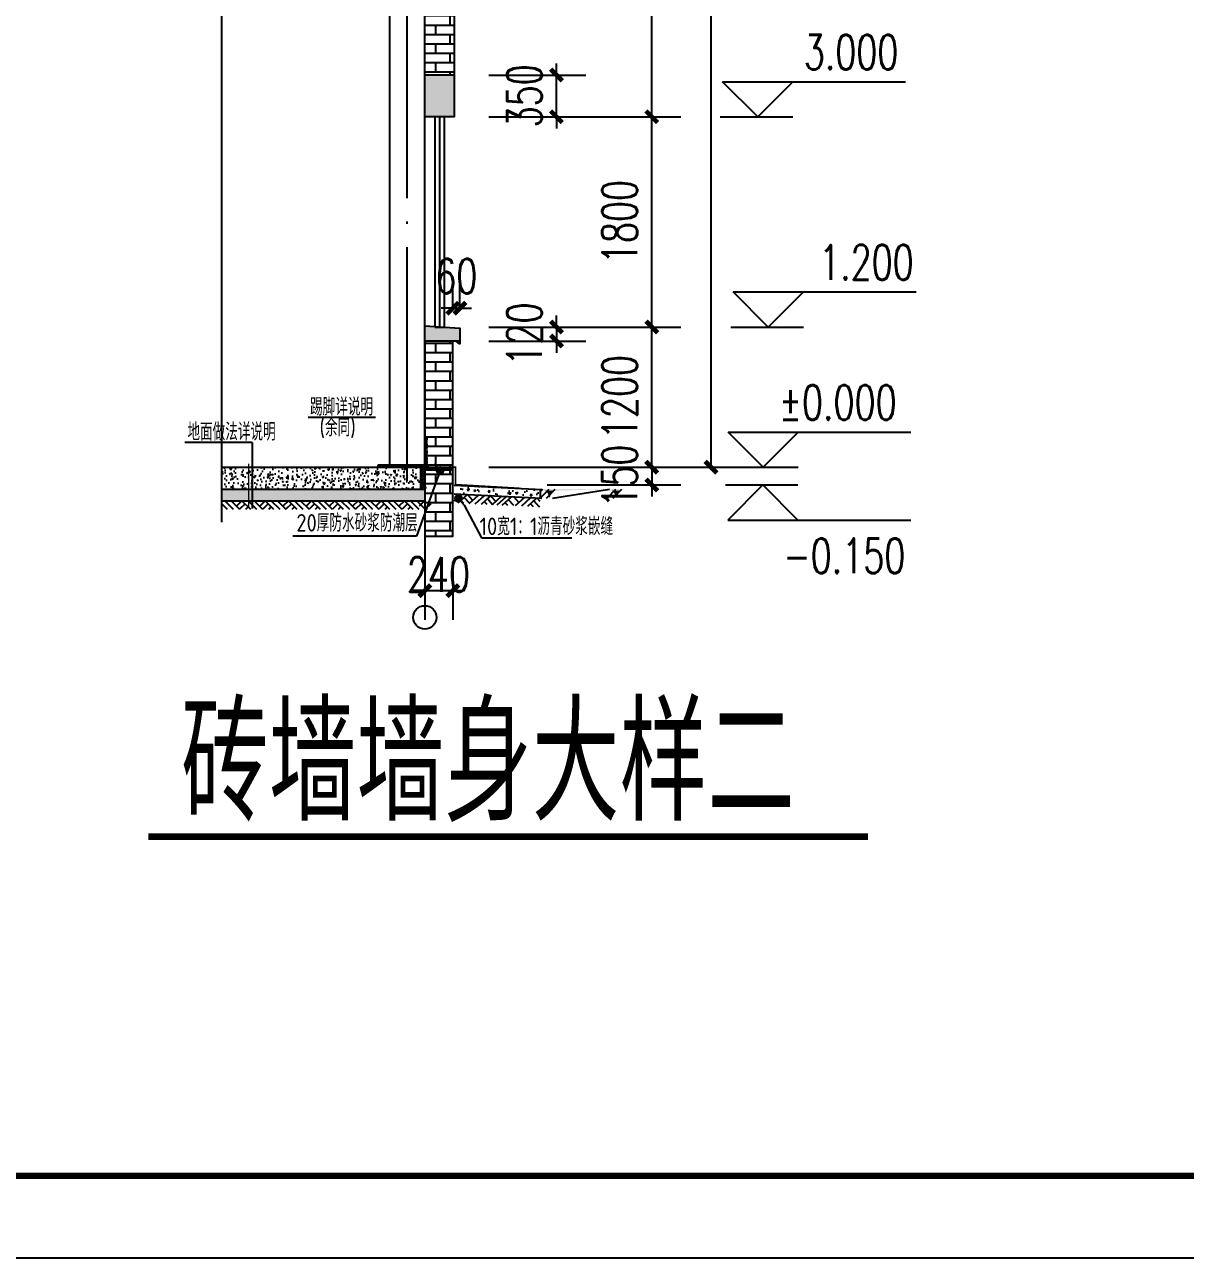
# Model space of a CAD drawing. Extents: x -89996 to 1006241, y -2176 to 440573.
# Drawn here: x 737027 to 746965, y 232896 to 243459 of the extents above; entities that cross this region are included whole.
import ezdxf

# ---------------------------------------------------------------- set-up
doc = ezdxf.new("R2010")
doc.units = 0
doc.header["$LTSCALE"] = 1000
doc.header["$MEASUREMENT"] = 0
for name, pattern in [('207', [0]), ('CONTINOUS', [0]), ('DOTE', [2.42, 2, -0.2, 0.02, -0.2]), ('JX', [2, 1, 1])]:
    doc.linetypes.add(name, pattern=pattern)
for name, color, linetype in [('8', 3, 'Continuous'), ('AXIS', 3, 'Continuous'), ('BOLT', 251, 'Continuous'), ('BORDER', 7, 'Continuous'), ('DIM_SYMB', 3, 'Continuous'), ('DOTE', 1, 'DOTE'), ('FZX', 31, 'Continuous'), ('GZ', 50, 'Continuous'), ('MC', 132, 'Continuous'), ('PUB_DIM', 3, 'Continuous'), ('PUB_SYMB_TEXT', 7, 'Continuous'), ('PUB_TEXT', 7, 'Continuous'), ('PUB_TITLE', 4, 'Continuous'), ('WALL', 9, 'Continuous'), ('WINDOW', 4, 'Continuous')]:
    doc.layers.add(name, color=color, linetype=linetype)
doc.styles.add('-GBCBIGGBENOR', font='GBENOR.shx', dxfattribs={"bigfont": 'GBCBIG.shx'})
doc.styles.add('_TCH_DIM', font='SIMPLEX', dxfattribs={"bigfont": 'GBCBIG'})
doc.styles.add('_TCH_DIM_T3', font='SIMPLEX', dxfattribs={"width": 0.705882, "bigfont": 'GBCBIG'})
doc.styles.add('C', font='tssdeng.shx', dxfattribs={"height": 3, "bigfont": 'tssdchn.shx'})
doc.dimstyles.new('_TCH_ARCH&&100', dxfattribs={"dimtxt": 297.5, "dimasz": 100, "dimexe": 250, "dimexo": 300, "dimgap": 126.25, "dimtad": 1, "dimdec": 0, "dimzin": 0, "dimdsep": 46, "dimtxsty": '_TCH_DIM_T3', "dimblk": 'ARCHTICK', "dimcen": 0.09, "dimclrt": 7, "dimazin": 2, "dimtfac": 1, "dimtdec": 0, "dimtix": 1, "dimtmove": 2, "dimatfit": 3, "dimfxl": 0, "dimtolj": 1, "dimtzin": 0, "dimarcsym": 0})
pattern_1 = [(135, (787923.878, 124734.5), (11.4904852, 11.4904852), []), (45, (787923.878, 124734.5), (11.4904852, -11.4904852), [])]
pattern_2 = [(0, (126243.66, -246671.62), (0, 80.138549), []), (90, (126243.66, -246671.62), (-120.1928, 80.138549), [80.13855, -80.13854])]

# ---------------------------------------------------------------- blocks, each defined once
blk = doc.blocks.new('_Dot')
at = {"color": 0, "linetype": 'ByBlock', "lineweight": -2}
blk.add_line((-0.5, 0), (-1, 0), dxfattribs=at)
at = {"color": 0, "linetype": 'ByBlock', "const_width": 0.5}
blk.add_lwpolyline([(-0.25, 0, 1), (0.25, 0, 1)], format="xyb", close=True, dxfattribs=at)
blk = doc.blocks.new('_ArchTick')
at = {"color": 0, "linetype": 'ByBlock', "const_width": 0.4}
blk.add_lwpolyline([(-0.5, -0.5), (0.5, 0.5)], dxfattribs=at)
blk = doc.blocks.new('*D174')
at = {"layer": 'AXIS', "color": 0, "lineweight": -2, "transparency": 16777216}
for p, q in [((741500, 239670), (742647, 239670)), ((742397, 239670), (742397, 239770)), ((742397, 239670), (742397, 239518)), ((741500, 239518), (742647, 239518)), ((742397, 239518), (742397, 239418))]:
    blk.add_line(p, q, dxfattribs=at)
at = {"layer": 'Defpoints', "color": 0, "transparency": 16777216}
for p in [(741200, 239670), (741200, 239518), (742397, 239518)]:
    blk.add_point(p, dxfattribs=at)
at = {"layer": 'AXIS', "color": 0, "lineweight": -2, "transparency": 16777216, "xscale": 100, "yscale": 100, "zscale": 100}
for p, rotation in [((742397, 239670), 270), ((742397, 239518), 90)]:
    blk.add_blockref('_ArchTick', p, dxfattribs=dict(at, rotation=rotation))
at = {"layer": 'AXIS', "color": 7, "transparency": 16777216, "insert": (742122, 239594), "char_height": 297.5, "attachment_point": 5, "rotation": 90, "style": '_TCH_DIM_T3'}
blk.add_mtext('\\A1;150', dxfattribs=at)
blk = doc.blocks.new('*D175')
at = {"layer": 'AXIS', "color": 0, "lineweight": -2, "transparency": 16777216}
for p, q in [((741581, 243027), (741581, 243127)), ((741003, 243027), (741831, 243027)), ((741581, 242670), (741581, 243027)), ((741003, 242670), (741831, 242670)), ((741581, 242670), (741581, 242570))]:
    blk.add_line(p, q, dxfattribs=at)
at = {"layer": 'Defpoints', "color": 0, "transparency": 16777216}
for p in [(740703, 243027), (741581, 243027), (740703, 242670)]:
    blk.add_point(p, dxfattribs=at)
at = {"layer": 'AXIS', "color": 0, "lineweight": -2, "transparency": 16777216, "xscale": 100, "yscale": 100, "zscale": 100}
for p, rotation in [((741581, 243027), 270), ((741581, 242670), 90)]:
    blk.add_blockref('_ArchTick', p, dxfattribs=dict(at, rotation=rotation))
at = {"layer": 'AXIS', "color": 7, "transparency": 16777216, "insert": (741306, 242849), "char_height": 297.5, "attachment_point": 5, "rotation": 90, "style": '_TCH_DIM_T3'}
blk.add_mtext('\\A1;350', dxfattribs=at)
blk = doc.blocks.new('*D176')
at = {"layer": 'AXIS', "color": 0, "lineweight": -2, "transparency": 16777216}
for p, q in [((741581, 240870), (741581, 240970)), ((741003, 240870), (741831, 240870)), ((741581, 240870), (741581, 240750)), ((741003, 240750), (741831, 240750)), ((741581, 240750), (741581, 240650))]:
    blk.add_line(p, q, dxfattribs=at)
at = {"layer": 'Defpoints', "color": 0, "transparency": 16777216}
for p in [(740703, 240870), (740703, 240750), (741581, 240750)]:
    blk.add_point(p, dxfattribs=at)
at = {"layer": 'AXIS', "color": 0, "lineweight": -2, "transparency": 16777216, "xscale": 100, "yscale": 100, "zscale": 100}
for p, rotation in [((741581, 240870), 270), ((741581, 240750), 90)]:
    blk.add_blockref('_ArchTick', p, dxfattribs=dict(at, rotation=rotation))
at = {"layer": 'AXIS', "color": 7, "transparency": 16777216, "insert": (741306, 240810), "char_height": 297.5, "attachment_point": 5, "rotation": 90, "style": '_TCH_DIM_T3'}
blk.add_mtext('\\A1;120', dxfattribs=at)
blk = doc.blocks.new('*D179')
at = {"layer": 'AXIS', "color": 0, "lineweight": -2, "transparency": 16777216}
for p, q in [((740693, 241050), (740693, 241281)), ((740754, 241044), (740754, 241281)), ((740693, 241031), (740593, 241031)), ((740693, 241031), (740754, 241031)), ((740754, 241031), (740854, 241031))]:
    blk.add_line(p, q, dxfattribs=at)
at = {"layer": 'Defpoints', "color": 0, "transparency": 16777216}
for p in [(740754, 241031), (740693, 240750), (740754, 240744)]:
    blk.add_point(p, dxfattribs=at)
at = {"layer": 'AXIS', "color": 0, "lineweight": -2, "transparency": 16777216, "xscale": 100, "yscale": 100, "zscale": 100}
blk.add_blockref('_ArchTick', (740693, 241031), dxfattribs=at)
at = {"layer": 'AXIS', "color": 0, "lineweight": -2, "transparency": 16777216, "xscale": 100, "yscale": 100, "zscale": 100, "rotation": 180}
blk.add_blockref('_ArchTick', (740754, 241031), dxfattribs=at)
at = {"layer": 'AXIS', "color": 7, "transparency": 16777216, "insert": (740724, 241306), "char_height": 297.5, "attachment_point": 5, "style": '_TCH_DIM_T3'}
blk.add_mtext('\\A1;60', dxfattribs=at)
blk = doc.blocks.new('*D181')
at = {"layer": 'AXIS', "color": 0, "lineweight": -2, "transparency": 16777216}
for p, q in [((740453, 238780), (740453, 238363)), ((740693, 238780), (740693, 238363)), ((740453, 238613), (740353, 238613)), ((740453, 238613), (740693, 238613)), ((740693, 238613), (740793, 238613))]:
    blk.add_line(p, q, dxfattribs=at)
at = {"layer": 'Defpoints', "color": 0, "transparency": 16777216}
for p in [(740453, 239080), (740693, 239080), (740693, 238613)]:
    blk.add_point(p, dxfattribs=at)
at = {"layer": 'AXIS', "color": 0, "lineweight": -2, "transparency": 16777216, "xscale": 100, "yscale": 100, "zscale": 100}
blk.add_blockref('_ArchTick', (740453, 238613), dxfattribs=at)
at = {"layer": 'AXIS', "color": 0, "lineweight": -2, "transparency": 16777216, "xscale": 100, "yscale": 100, "zscale": 100, "rotation": 180}
blk.add_blockref('_ArchTick', (740693, 238613), dxfattribs=at)
at = {"layer": 'AXIS', "color": 7, "transparency": 16777216, "insert": (740570, 238752), "char_height": 297.5, "attachment_point": 5, "style": '_TCH_DIM_T3'}
blk.add_mtext('\\A1;240', dxfattribs=at)
blk = doc.blocks.new('*D182')
at = {"layer": 'AXIS', "color": 0, "lineweight": -2, "transparency": 16777216}
for p, q in [((741003, 240870), (742647, 240870)), ((742397, 239670), (742397, 240870)), ((741003, 239670), (742647, 239670))]:
    blk.add_line(p, q, dxfattribs=at)
at = {"layer": 'Defpoints', "color": 0, "transparency": 16777216}
for p in [(740703, 240870), (742397, 240870), (740703, 239670)]:
    blk.add_point(p, dxfattribs=at)
at = {"layer": 'AXIS', "color": 0, "lineweight": -2, "transparency": 16777216, "xscale": 100, "yscale": 100, "zscale": 100}
for p, rotation in [((742397, 240870), 90), ((742397, 239670), 270)]:
    blk.add_blockref('_ArchTick', p, dxfattribs=dict(at, rotation=rotation))
at = {"layer": 'AXIS', "color": 7, "transparency": 16777216, "insert": (742122, 240270), "char_height": 297.5, "attachment_point": 5, "rotation": 90, "style": '_TCH_DIM_T3'}
blk.add_mtext('\\A1;1200', dxfattribs=at)
blk = doc.blocks.new('*D183')
at = {"layer": 'AXIS', "color": 0, "lineweight": -2, "transparency": 16777216}
for p, q in [((741003, 242670), (742647, 242670)), ((742397, 240870), (742397, 242670)), ((741003, 240870), (742647, 240870))]:
    blk.add_line(p, q, dxfattribs=at)
at = {"layer": 'Defpoints', "color": 0, "transparency": 16777216}
for p in [(740703, 242670), (742397, 242670), (740703, 240870)]:
    blk.add_point(p, dxfattribs=at)
at = {"layer": 'AXIS', "color": 0, "lineweight": -2, "transparency": 16777216, "xscale": 100, "yscale": 100, "zscale": 100}
for p, rotation in [((742397, 242670), 90), ((742397, 240870), 270)]:
    blk.add_blockref('_ArchTick', p, dxfattribs=dict(at, rotation=rotation))
at = {"layer": 'AXIS', "color": 7, "transparency": 16777216, "insert": (742122, 241770), "char_height": 297.5, "attachment_point": 5, "rotation": 90, "style": '_TCH_DIM_T3'}
blk.add_mtext('\\A1;1800', dxfattribs=at)
blk = doc.blocks.new('*D184')
at = {"layer": 'AXIS', "color": 0, "lineweight": -2, "transparency": 16777216}
for p, q in [((741003, 245170), (742647, 245170)), ((742397, 242670), (742397, 245170)), ((741003, 242670), (742647, 242670))]:
    blk.add_line(p, q, dxfattribs=at)
at = {"layer": 'Defpoints', "color": 0, "transparency": 16777216}
for p in [(740703, 245170), (742397, 245170), (740703, 242670)]:
    blk.add_point(p, dxfattribs=at)
at = {"layer": 'AXIS', "color": 0, "lineweight": -2, "transparency": 16777216, "xscale": 100, "yscale": 100, "zscale": 100}
for p, rotation in [((742397, 245170), 90), ((742397, 242670), 270)]:
    blk.add_blockref('_ArchTick', p, dxfattribs=dict(at, rotation=rotation))
at = {"layer": 'AXIS', "color": 7, "transparency": 16777216, "insert": (742122, 243920), "char_height": 297.5, "attachment_point": 5, "rotation": 90, "style": '_TCH_DIM_T3'}
blk.add_mtext('\\A1;2500', dxfattribs=at)
blk = doc.blocks.new('*D187')
at = {"layer": 'AXIS', "color": 0, "lineweight": -2, "transparency": 16777216}
for p, q in [((741103, 251670), (743155, 251670)), ((742905, 239670), (742905, 251670)), ((741117, 239670), (743155, 239670))]:
    blk.add_line(p, q, dxfattribs=at)
at = {"layer": 'Defpoints', "color": 0, "transparency": 16777216}
for p in [(740803, 251670), (742905, 251670), (740817, 239670)]:
    blk.add_point(p, dxfattribs=at)
at = {"layer": 'AXIS', "color": 0, "lineweight": -2, "transparency": 16777216, "xscale": 100, "yscale": 100, "zscale": 100}
for p, rotation in [((742905, 251670), 90), ((742905, 239670), 270)]:
    blk.add_blockref('_ArchTick', p, dxfattribs=dict(at, rotation=rotation))
at = {"layer": 'AXIS', "color": 7, "transparency": 16777216, "insert": (742630, 245670), "char_height": 297.5, "attachment_point": 5, "rotation": 90, "style": '_TCH_DIM_T3'}
blk.add_mtext('\\A1;12000', dxfattribs=at)
blk = doc.blocks.new('*D189')
at = {"layer": 'AXIS', "color": 0, "lineweight": -2, "transparency": 16777216}
for p, q in [((741581, 240870), (741581, 240970)), ((741003, 240870), (741831, 240870)), ((741581, 240870), (741581, 240750)), ((741003, 240750), (741831, 240750)), ((741581, 240750), (741581, 240650))]:
    blk.add_line(p, q, dxfattribs=at)
at = {"layer": 'Defpoints', "color": 0, "transparency": 16777216}
for p in [(740703, 240870), (740703, 240750), (741581, 240750)]:
    blk.add_point(p, dxfattribs=at)
at = {"layer": 'AXIS', "color": 0, "lineweight": -2, "transparency": 16777216, "xscale": 100, "yscale": 100, "zscale": 100}
for p, rotation in [((741581, 240870), 270), ((741581, 240750), 90)]:
    blk.add_blockref('_ArchTick', p, dxfattribs=dict(at, rotation=rotation))
at = {"layer": 'AXIS', "color": 7, "transparency": 16777216, "insert": (741306, 240810), "char_height": 297.5, "attachment_point": 5, "rotation": 90, "style": '_TCH_DIM_T3'}
blk.add_mtext('\\A1;120', dxfattribs=at)

msp = doc.modelspace()

# ---------------------------------------------------------------- hatches: boundary and pattern name
at = {"layer": '8'}
h = msp.add_hatch(dxfattribs=at)
h.set_pattern_fill('砂灰土', color=256, scale=75, style=0)
h.set_pattern_definition([(37.5, (707388.24, 524705.571), (-0.4724502, 14.45117827), [0, -11.4, 0, -12.75, 0, -12.1875]), (7.5, (707388.24, 524705.571), (13.2733253, 21.1660955), [0, -6.15, 0, -10.275, 0, -3.9375]), (327.5, (707379.015, 524705.571), (23.35606396, 0.0424429), [0, -3.75, 0, -13.5, 0, -17.625]), (317.5, (707379.015, 524705.571), (22.5459495, 6.5825667), [0, -1.875, 0, -8.85, 0, -10.125])])
h.paths.add_polyline_path([(740478.39, 239920.11), (740453.39, 239920.11), (740453.39, 239645.11), (740478.39, 239645.11), (740478.39, 239832.61), (740478.39, 239895.11)])
h = msp.add_hatch(dxfattribs=at)
h.set_pattern_fill('混凝土', color=256, scale=15, style=0)
h.set_pattern_definition([(50, (180951.41, 687710.355), (107.589027, -9.41282), [11.25, -123.75]), (355, (180951.41, 687710.36), (-20.8127, 112.82882), [9, -99]), (100.4514, (180960.38, 687709.57), (86.776407, 103.415931), [9.561028, -105.171317]), (46.1842, (180951.41, 687740.36), (160.086157, -24.827852), [16.875, -185.625]), (96.6356, (180964.75, 687738.29), (140.199406, 146.11768), [14.341543, -157.75695]), (351.1842, (180951.41, 687740.36), (140.19929, 146.11779), [13.5, -148.5]), (21, (180966.41, 687732.855), (89.536058, -60.392834), [11.25, -123.75]), (326, (180966.41, 687732.86), (36.4973, 108.772507), [9, -99]), (71.4514, (180973.87, 687727.82), (126.033394, 48.379575), [9.561029, -105.171317]), (37.5, (180951.41, 687710.355), (1.8239783, 49.934078), [0, -97.8, 0, -100.5, 0, -99.375]), (7.5, (180951.41, 687710.355), (39.4604306, 59.1617568), [0, -57.3, 0, -95.55, 0, -37.875]), (327.5, (180917.96, 687710.355), (80.0733654, -3.3832308), [0, -37.5, 0, -117, 0, -155.25]), (317.5, (180902.96, 687710.355), (87.4779254, 15.0157473), [0, -48.75, 0, -77.7, 0, -110.25])])
h.paths.add_polyline_path([(740466.51, 239670.11), (738714.97, 239670.11), (738714.97, 239482.61), (740466.51, 239482.61)])
msp.add_hatch(color=256, dxfattribs=at).paths.add_polyline_path([(740415.89, 239670.11), (740453.39, 239670.11), (740453.39, 239638.86), (740415.89, 239638.86)])
msp.add_hatch(color=256, dxfattribs=at).paths.add_polyline_path([(740415.89, 239670.11), (740453.39, 239670.11), (740453.39, 239638.86), (740415.89, 239638.86)])
msp.add_hatch(color=256, dxfattribs=at).paths.add_polyline_path([(740415.89, 239670.11), (740453.39, 239670.11), (740453.39, 239638.86), (740415.89, 239638.86)])
h = msp.add_hatch(color=256, dxfattribs=at)
h.dxf.hatch_style = 1
h.paths.add_polyline_path([(740690.3, 239670.11), (740703.39, 239670.11), (740704.64, 239357.39), (740693.39, 239357.9)])
h = msp.add_hatch(dxfattribs=at)
h.set_pattern_fill('ANSI37', color=256, scale=130, style=0)
h.set_pattern_definition(pattern_1)
h.paths.add_polyline_path([(740415.89, 239638.86), (740453.39, 239638.86), (740453.39, 239482.61), (740415.89, 239482.61)])
h = msp.add_hatch(dxfattribs=at)
h.set_pattern_fill('ANSI37', color=256, scale=130, style=0)
h.set_pattern_definition(pattern_1)
h.paths.add_polyline_path([(740415.89, 239638.86), (740453.39, 239638.86), (740453.39, 239482.61), (740415.89, 239482.61)])
h = msp.add_hatch(dxfattribs=at)
h.set_pattern_fill('GRAVEL', color=256, scale=15, style=0)
h.set_pattern_definition([(228.0128, (181033.706, 687824.655), (-914.40077697, -1028.70126403), [15.377445, -1522.3725]), (184.9697, (181023.4186, 687813.2254), (1371.602218778, 114.299193392), [26.388225, -2612.43]), (132.5104, (180997.1296, 687810.9394), (1142.999168325, -1257.30122816), [18.60669, -1842.0615]), (267.2737, (180952.5526, 687782.3644), (114.299503687, 2285.9992644), [24.030225, -2378.988]), (292.8337, (180951.4096, 687758.3614), (-571.501622498, 1371.600779852), [23.56353, -2332.791]), (357.2737, (180960.5536, 687736.6444), (-2285.9992644, 114.299503687), [24.030225, -2378.988]), (37.6942, (180984.5566, 687735.5014), (-1485.900938756, -1142.998981064), [31.77873, -3146.0895]), (72.2553, (181009.7026, 687754.9324), (800.101600446, 2514.600729272), [30.0024, -2970.2385]), (121.4296, (181018.8466, 687783.5074), (-914.400235587, 1485.8982522), [24.111585, -2387.0475]), (175.2364, (181006.274, 687804.081), (1257.29901239, -114.29892732), [27.527085, -1348.8255]), (222.3974, (180978.8416, 687806.3674), (-1371.600041276, -1257.298364279), [35.59851, -3524.256]), (138.8141, (181065.71, 687781.221), (-800.09949034, 685.79894507), [12.150225, -1202.877]), (171.4692, (181056.5656, 687789.2224), (1485.8977318, -228.600576), [23.11569, -2288.457]), (225, (181033.706, 687792.65), (-2e-14, -114.299922), [16.164405, -145.48005]), (203.1986, (181025.705, 687806.367), (571.50192715, 228.60100234), [8.704845, -861.777]), (291.8014, (181017.704, 687802.938), (-114.3000802, 342.9002209), [12.31047, -603.216]), (30.9638, (181022.276, 687791.508), (342.89963797, 228.60017814), [19.9944, -646.4835]), (161.5651, (181039.42, 687801.795), (228.6001043, -114.29983), [14.457915, -346.9905]), (16.3895, (180951.4096, 687802.9384), (1143.00063063, 342.89928675), [20.25396, -2005.146]), (70.3462, (180970.841, 687808.6534), (-457.19872599, -1257.298221985), [16.991955, -1682.199]), (293.1986, (181039.42, 687824.655), (-228.60100234, 571.50192715), [17.4096, -853.074]), (343.6105, (181046.2786, 687808.6534), (-1143.00063063, 342.89928675), [20.25396, -2005.146]), (339.444, (180951.41, 687732.072), (-571.5007094, 228.59972262), [19.531575, -957.0465]), (294.7751, (180969.698, 687725.214), (-571.49866816, 1257.29941618), [16.36524, -1620.162]), (66.8014, (181040.564, 687710.355), (228.60100234, 571.50192715), [17.4096, -853.074]), (17.354, (181047.4216, 687726.3574), (-1485.900080184, -457.1993104), [19.160235, -1896.858]), (69.444, (180984.557, 687710.355), (-228.59972262, -571.5007094), [9.76581, -966.816]), (101.3099, (181033.706, 687710.355), (-114.2994358, 457.19853574), [5.828175, -576.99]), (165.9638, (181032.563, 687716.07), (342.900241, -114.2998022), [23.56353, -447.70725]), (186.009, (181009.7026, 687721.7854), (1142.9983145, 114.299733085), [21.837015, -2161.863]), (303.6901, (181022.276, 687781.22), (-114.3000392, 228.5997795), [16.48458, -395.6301]), (353.1572, (181031.4196, 687767.5054), (1943.10080355, -228.601023824), [28.780065, -2849.22]), (60.9454, (181059.995, 687764.076), (-457.19893646, -800.09809249), [11.76786, -1165.023]), (90, (181065.71, 687774.36), (-114.3, 114.3), [6.858, -107.442]), (120.2564, (181007.417, 687725.214), (457.19903101, -800.09959646), [15.879015, -1572.0255]), (48.0128, (180999.416, 687738.93), (914.40077697, 1028.70126403), [30.754935, -1506.996]), (0, (181019.99, 687761.79), (114.3, 114.3), [29.718, -84.582]), (325.3048, (181049.7076, 687761.7904), (-1142.99801959, 800.10007607), [18.07245, -1789.1685]), (254.0546, (181064.567, 687751.503), (-114.3002916, -457.20108914), [16.642305, -815.4765]), (207.646, (181059.9946, 687735.5014), (-2171.699237206, -1143.000718863), [27.096525, -2682.5625]), (175.4261, (181035.9916, 687722.9284), (-1485.900342214, 114.299447005), [28.666305, -2837.961]), (175.4261, (181035.9916, 687722.9284), (-1485.900342214, 114.299447005), [28.666305, -2837.961])])
h.paths.add_polyline_path([(740453.39, 239482.61), (738714.97, 239482.61), (738714.97, 239382.61), (740453.39, 239382.61)])
h = msp.add_hatch(dxfattribs=at)
h.set_pattern_fill('AN33C', color=256, scale=250, style=0)
h.set_pattern_definition([(50, (587120.13, 187056.06), (179.31505, -15.68803), [18.75, -206.25]), (355, (587120.13, 187056.06), (-34.68783, 188.04803), [15, -165]), (100.4514, (587135.07, 187054.76), (144.62735, 172.35989), [15.93505, -175.28553]), (46.1842, (587120.13, 187106.06), (266.81026, -41.37975), [28.125, -309.375]), (96.6356, (587142.36, 187102.62), (233.66568, 243.52947), [23.90257, -262.92825]), (351.1842, (587120.13, 187106.06), (233.6655, 243.52965), [22.5, -247.5]), (21, (587145.13, 187093.56), (149.22676, -100.65472), [18.75, -206.25]), (326, (587145.13, 187093.56), (60.82883, 181.28751), [15, -165]), (71.4514, (587157.56, 187085.18), (210.05566, 80.63262), [15.93505, -175.28553]), (37.5, (587120.125, 187056.063), (3.039964, 83.223463), [0, -163, 0, -167.5, 0, -165.625]), (7.5, (587120.125, 187056.06), (65.767384, 98.60293), [0, -95.5, 0, -159.25, 0, -63.125]), (327.5, (587064.375, 187056.06), (133.45561, -5.638718), [0, -62.5, 0, -195, 0, -258.75]), (317.5, (587039.38, 187056.06), (145.79654, 25.026246), [0, -81.25, 0, -129.5, 0, -183.75])])
h.paths.add_polyline_path([(741440.89, 239405.61), (741440.89, 239480.67), (740769.52, 239513.15), (740711.08, 239440.47)])
at = {"layer": 'BOLT'}
h = msp.add_hatch(dxfattribs=at)
h.set_pattern_fill('AR-BRSTD', color=256, scale=100)
h.set_pattern_definition(pattern_2)
h.paths.add_polyline_path([(740703.39, 243029.04), (740453.39, 243029.04), (740453.39, 243851.35), (740479.26, 243851.35), (740479.26, 243871.35), (740693.39, 243871.35), (740693.39, 244021.35), (740703.39, 244021.35)])
h.paths.add_polyline_path([(740703.39, 244021.35), (740693.39, 244021.35), (740693.39, 243871.35), (740453.39, 243871.35), (740453.39, 245170.11), (740703.39, 245170.11)])
h = msp.add_hatch(color=256, dxfattribs=at)
h.dxf.hatch_style = 1
h.paths.add_polyline_path([(740703.39, 243029.04), (740453.39, 243029.04), (740453.39, 242670.11), (740703.39, 242670.11)])
h = msp.add_hatch(color=256, dxfattribs=at)
h.dxf.hatch_style = 1
h.paths.add_polyline_path([(740753.62, 240860.11), (740453.39, 240880.11), (740453.39, 240750.11), (740753.62, 240750.11)])
h = msp.add_hatch(dxfattribs=at)
h.set_pattern_fill('AR-BRSTD', color=256, scale=100)
h.set_pattern_definition(pattern_2)
h.paths.add_polyline_path([(740693.39, 240750.11), (740453.39, 240750.11), (740453.39, 239688.87), (740479.26, 239688.87), (740479.26, 239668.87), (740693.39, 239668.87), (740693.39, 239518.87), (740693.39, 239518.87)])
h.paths.add_polyline_path([(740693.39, 239518.87), (740693.39, 239518.87), (740693.39, 239668.87), (740453.39, 239668.87), (740453.39, 239078.42), (740693.39, 239078.42)])

# ---------------------------------------------------------------- linework, layer by layer
for p, q in [((740753.62, 240722.72), (740722.52, 240750.11)), ((740753.62, 240750.11), (740753.62, 240722.72))]:
    msp.add_line(p, q)
at = {"layer": '8'}
for p, q in [((738714.97, 239670.11), (740479.01, 239670.11)), ((740703.39, 239515.84), (741394.46, 239482.62)), ((741440.89, 239480.67), (741440.89, 239443.15)), ((741442.44, 239405.6), (741517.44, 239480.6)), ((741442.44, 239458.1), (741464.94, 239480.6)), ((741494.94, 239405.6), (741569.94, 239480.6)), ((741547.44, 239405.6), (742036.04, 239480.6)), ((742013.54, 239405.6), (742088.54, 239480.6)), ((742066.04, 239405.6), (742141.04, 239480.6)), ((738764.01, 239307.61), (738714.97, 239356.65)), ((738816.51, 239307.61), (738741.51, 239382.61)), ((738869.01, 239307.61), (738794.01, 239382.61)), ((738887.76, 239382.61), (738840.89, 239335.73)), ((738914.01, 239356.36), (738867.14, 239309.48)), ((738962.76, 239307.61), (738887.76, 239382.61)), ((739015.26, 239307.61), (738940.26, 239382.61)), ((739067.76, 239307.61), (738992.76, 239382.61)), ((739086.51, 239382.61), (739039.64, 239335.73)), ((739112.76, 239356.36), (739065.89, 239309.48)), ((739161.51, 239307.61), (739086.51, 239382.61)), ((739214.01, 239307.61), (739139.01, 239382.61)), ((739266.51, 239307.61), (739191.51, 239382.61)), ((739285.26, 239382.61), (739238.39, 239335.73)), ((739311.51, 239356.36), (739264.64, 239309.48)), ((739360.26, 239307.61), (739285.26, 239382.61)), ((739412.76, 239307.61), (739337.76, 239382.61)), ((739465.26, 239307.61), (739390.26, 239382.61)), ((739484.01, 239382.61), (739437.14, 239335.73)), ((739510.26, 239356.36), (739463.39, 239309.48)), ((739559.01, 239307.61), (739484.01, 239382.61)), ((739611.51, 239307.61), (739536.51, 239382.61)), ((739664.01, 239307.61), (739589.01, 239382.61)), ((739682.76, 239382.61), (739635.89, 239335.73)), ((739709.01, 239356.36), (739662.14, 239309.48)), ((739757.76, 239307.61), (739682.76, 239382.61)), ((739810.26, 239307.61), (739735.26, 239382.61)), ((739862.76, 239307.61), (739787.76, 239382.61)), ((739881.51, 239382.61), (739834.64, 239335.73)), ((739907.76, 239356.36), (739860.89, 239309.48)), ((739956.51, 239307.61), (739881.51, 239382.61)), ((740009.01, 239307.61), (739934.01, 239382.61)), ((740061.51, 239307.61), (739986.51, 239382.61)), ((740080.26, 239382.61), (740033.39, 239335.73)), ((740106.51, 239356.36), (740059.64, 239309.48)), ((740155.26, 239307.61), (740080.26, 239382.61)), ((740207.76, 239307.61), (740132.76, 239382.61)), ((740260.26, 239307.61), (740185.26, 239382.61)), ((740279.01, 239382.61), (740232.14, 239335.73)), ((740305.26, 239356.36), (740258.39, 239309.48)), ((740354.01, 239307.61), (740279.01, 239382.61)), ((740406.51, 239307.61), (740331.51, 239382.61)), ((740459.01, 239307.61), (740384.01, 239382.61)), ((740452.14, 239382.61), (740405.27, 239335.73)), ((740504.01, 239356.36), (740457.14, 239309.48)), ((740703.39, 239380.98), (740765.81, 239437.72)), ((740739.77, 239363.88), (740818.25, 239435.23)), ((740763.31, 239385.28), (740784.72, 239361.74)), ((740790.78, 239410.26), (740835.38, 239361.21)), ((740818.25, 239435.23), (740862.84, 239386.18)), ((740833.41, 239359.42), (740911.89, 239430.77)), ((740885.85, 239356.93), (740964.33, 239428.28)), ((740938.3, 239354.43), (741016.77, 239425.78)), ((740961.84, 239375.84), (740983.24, 239352.29)), ((740989.31, 239400.81), (741033.9, 239351.76)), ((741016.77, 239425.78), (741061.37, 239376.73)), ((741031.94, 239349.98), (741110.42, 239421.33)), ((741073.23, 239348.1), (741151.71, 239419.45)), ((741115.92, 239346.07), (741194.4, 239417.42)), ((741139.47, 239367.47), (741160.87, 239343.93)), ((741166.93, 239392.44), (741211.53, 239343.39)), ((741215.3, 239416.34), (741259.89, 239367.29)), ((741230.46, 239340.53), (741308.94, 239411.88)), ((741282.91, 239338.04), (741361.39, 239409.39)), ((741335.35, 239335.54), (741413.83, 239406.89)), ((741358.89, 239356.95), (741380.3, 239333.4)), ((741386.36, 239381.92), (741430.95, 239332.87)), ((741413.83, 239406.89), (741439.61, 239378.54)), ((738940.26, 239330.11), (738917.76, 239307.61)), ((739139.01, 239330.11), (739116.51, 239307.61)), ((739337.76, 239330.11), (739315.26, 239307.61)), ((739536.51, 239330.11), (739514.01, 239307.61)), ((739735.26, 239330.11), (739712.76, 239307.61)), ((739934.01, 239330.11), (739911.51, 239307.61)), ((740132.76, 239330.11), (740110.26, 239307.61)), ((740331.51, 239330.11), (740309.01, 239307.61)), ((741428.99, 239331.09), (741437.73, 239339.03))]:
    msp.add_line(p, q, dxfattribs=at)
for points in [[(741442.44, 239480.6), (742013.54, 239480.6), (741484.44, 239469.35), (741557.94, 239469.35)], [(741484.44, 239469.35), (741557.94, 239469.35), (741505.44, 239447.6), (741536.94, 239447.6)], [(742013.54, 239480.6), (742171.04, 239480.6), (742055.54, 239469.35), (742129.04, 239469.35)], [(742055.54, 239469.35), (742129.04, 239469.35), (742076.54, 239447.6), (742108.04, 239447.6)], [(741505.44, 239447.6), (741536.94, 239447.6), (741521.19, 239405.6)], [(742076.54, 239447.6), (742108.04, 239447.6), (742092.29, 239405.6)]]:
    msp.add_solid(points, dxfattribs=at)
at = {"layer": 'AXIS'}
for p, q in [((743303.76, 242670.11), (743003.76, 242970.11)), ((743003.76, 242970.11), (744568.76, 242970.11)), ((743303.76, 242670.11), (743603.76, 242970.11)), ((742983.76, 242670.11), (743603.76, 242670.11)), ((743394.81, 240870.11), (743094.81, 241170.11)), ((743094.81, 241170.11), (744659.81, 241170.11)), ((743394.81, 240870.11), (743694.81, 241170.11)), ((743074.81, 240870.11), (743694.81, 240870.11)), ((743349.81, 239670.11), (743049.81, 239970.11)), ((743049.81, 239970.11), (744614.81, 239970.11)), ((743349.81, 239670.11), (743649.81, 239970.11)), ((743029.81, 239670.11), (743649.81, 239670.11)), ((743028.82, 239517.52), (743648.82, 239517.52)), ((743348.82, 239517.52), (743048.82, 239217.52)), ((743348.82, 239517.52), (743648.82, 239217.52)), ((740453.39, 239204.64), (740453.39, 238484.19)), ((743048.82, 239217.52), (744613.82, 239217.52))]:
    msp.add_line(p, q, dxfattribs=at)
msp.add_circle((740453.39, 238384.19), 100, dxfattribs=at)
at = {"layer": 'BORDER', "const_width": 53.03}
msp.add_lwpolyline([(705475.5, 233603.19), (705475.5, 274189.04), (762465.4, 274189.04), (762465.4, 233603.19)], close=True, dxfattribs=at)
at = {"layer": 'DIM_SYMB'}
msp.add_lwpolyline([(738714.97, 239198.78), (738714.97, 245463.96), (738609.97, 245502.17), (738819.97, 245539.2), (738714.97, 245576.46), (738714.97, 251167.78)], dxfattribs=at)
at = {"layer": 'DIM_SYMB', "const_width": 56}
msp.add_lwpolyline([(738086.61, 236505.93), (744248.34, 236505.93)], dxfattribs=at)
at = {"layer": 'DOTE'}
msp.add_line((740303.39, 239552.4), (740303.39, 250868.37), dxfattribs=at)
at = {"layer": 'DOTE', "linetype": 'ByBlock', "const_width": 15}
msp.add_lwpolyline([(738704.52, 239670.11), (740716.06, 239670.11), (740716.06, 239520.11), (741261.7, 239488.78)], dxfattribs=at)
at = {"layer": 'FZX'}
for points in [[(740703.39, 242670.11), (740453.39, 242670.11), (740453.39, 245050.11), (740703.39, 245050.11)], [(740453.39, 243029.04), (740703.39, 243029.04), (740703.39, 242670.11), (740453.39, 242670.11)], [(740453.39, 240880.11), (740753.62, 240860.11), (740753.62, 240750.11), (740453.39, 240750.11)], [(740453.39, 240880.11), (740753.62, 240860.11), (740753.62, 240750.11), (740453.39, 240750.11)], [(740693.39, 240750.11), (740453.39, 240750.11), (740453.39, 239078.42), (740693.39, 239078.42)]]:
    msp.add_lwpolyline(points, close=True, dxfattribs=at)
at = {"layer": 'GZ'}
for p, q in [((740153.39, 239690.11), (740153.39, 250370.11)), ((740453.39, 239690.11), (740452.36, 250370.11))]:
    msp.add_line(p, q, dxfattribs=at)
msp.add_lwpolyline([(740053.77, 239690.11), (740479.26, 239690.11), (740479.26, 239670.11), (740053.77, 239670.11)], close=True, dxfattribs=at)
at = {"layer": 'MC'}
for p, q in [((740538.39, 242670.11), (740538.39, 240868.87)), ((740578.39, 242670.11), (740578.39, 240868.87)), ((740618.39, 242670.11), (740618.39, 240868.87)), ((740538.39, 240868.87), (740618.39, 240868.87))]:
    msp.add_line(p, q, dxfattribs=at)
at = {"layer": 'PUB_DIM'}
for p, q in [((740029.94, 240094.26), (739453.47, 240094.26)), ((738975.47, 239880.9), (738397.31, 239880.9)), ((738975.47, 239880.9), (738975.47, 239317.56)), ((740584.25, 239641.55), (740383.19, 239079.34)), ((740789.93, 239345.26), (740938.92, 239066.42)), ((740383.19, 239079.34), (739322.08, 239079.34)), ((740938.92, 239066.42), (741711.99, 239066.42))]:
    msp.add_line(p, q, dxfattribs=at)
at = {"layer": 'PUB_DIM', "const_width": 12.5}
msp.add_lwpolyline([(738945.04, 239325.65), (738945.04, 239701.34)], dxfattribs=at)
at = {"layer": 'PUB_TITLE'}
msp.add_lwpolyline([(703707.82, 232896.12), (703707.82, 274896.12), (763172.47, 274896.12), (763172.47, 232896.12)], close=True, dxfattribs=at)
at = {"layer": 'WALL', "linetype": 'JX'}
for p, q in [((738714.97, 239670.11), (740504.01, 239670.11)), ((738714.97, 239482.61), (740453.39, 239482.61)), ((738714.97, 239382.61), (740453.39, 239382.61))]:
    msp.add_line(p, q, dxfattribs=at)
at = {"layer": 'WALL', "linetype": '207'}
for p, q in [((740415.89, 239670.11), (740415.89, 239482.61)), ((740706.16, 239515.71), (741456.16, 239480.03)), ((741440.89, 239480.67), (741440.89, 239405.61)), ((740706.16, 239440.65), (741456.16, 239404.96))]:
    msp.add_line(p, q, dxfattribs=at)
at = {"layer": 'WINDOW', "linetype": 'CONTINOUS', "const_width": 25}
msp.add_lwpolyline([(740693.39, 239650.53), (740453.39, 239650.53)], dxfattribs=at)

# ---------------------------------------------------------------- block references
at = {"layer": 'PUB_DIM', "xscale": -74.99999999998484, "yscale": 75, "zscale": 75}
for p, rotation in [((740584.25, 239641.55), 129.9999999998176), ((740741.73, 239402.71), 309.9999999998176)]:
    msp.add_blockref('_Dot', p, dxfattribs=dict(at, rotation=rotation))

# ---------------------------------------------------------------- texts
at = {"layer": 'PUB_SYMB_TEXT', "linetype": '207', "ltscale": 0.5, "style": '-GBCBIGGBENOR'}
for s, p in [('踢脚详说明', (739470.69, 240111.22)), ('(余同)', (739551.25, 239934.22)), ('地面做法详说明', (738420.55, 239897.86)), ('20厚防水砂浆防潮层', (739353.5, 239118.46)), ('10宽1：1沥青砂浆嵌缝', (740922.13, 239088.16))]:
    msp.add_text(s, height=150, dxfattribs=at).set_placement(p)
at = {"layer": 'PUB_TEXT'}
for s, height, style, width, p in [('3.000', 297.5, '_TCH_DIM', 0.705882, (743698.76, 243075.11)), ('1.200', 297.5, '_TCH_DIM', 0.705882, (743829.81, 241275.11)), ('%%P0.000', 297.5, '_TCH_DIM', 0.705882, (743484.81, 240075.11)), ('-0.150', 297.5, '_TCH_DIM', 0.705882, (743523.82, 238762.52)), ('砖墙墙身大样二', 987.84, 'C', 0.8, (738367.11, 236641.26))]:
    msp.add_text(s, height=height, dxfattribs=dict(at, style=style, width=width)).set_placement(p)

# ---------------------------------------------------------------- dimensions: what is measured, and where the dimension line sits
at = {"layer": 'AXIS'}
for base, p1, p2, picture, middle in [((742904.81, 251670.11), (740816.51, 239670.11), (740803.39, 251670.11), '*D187', (742629.81, 245670.11)), ((742396.93, 245170.11), (740703.39, 242670.11), (740703.39, 245170.11), '*D184', (742121.93, 243920.11)), ((742396.93, 242670.11), (740703.39, 240870.11), (740703.39, 242670.11), '*D183', (742121.93, 241770.11)), ((742396.93, 240870.11), (740703.39, 239670.11), (740703.39, 240870.11), '*D182', (742121.93, 240270.11))]:
    dim = msp.add_linear_dim(base=base, p1=p1, p2=p2, angle=90, dimstyle='_TCH_ARCH&&100', dxfattribs=at)
    dim.commit()
    dim.dimension.update_dxf_attribs({"geometry": picture, "text_midpoint": middle})
dim = msp.add_linear_dim(base=(741580.94, 243027.03), p1=(740703.39, 242670.11), p2=(740703.39, 243027.03), angle=90, text='350', dimstyle='_TCH_ARCH&&100', override={"dimlfac": 0.5}, dxfattribs=at)
dim.commit()
dim.dimension.update_dxf_attribs({"geometry": '*D175', "text_midpoint": (741305.94, 242848.57)})
dim = msp.add_linear_dim(base=(740753.62, 241030.93), p1=(740693.39, 240750.11), p2=(740753.62, 240743.54), dimstyle='_TCH_ARCH&&100', dxfattribs=at)
dim.commit()
dim.dimension.update_dxf_attribs({"geometry": '*D179', "text_midpoint": (740723.51, 241305.93)})
for picture in ['*D176', '*D189']:
    dim = msp.add_linear_dim(base=(741580.94, 240750.11), p1=(740703.39, 240870.11), p2=(740703.39, 240750.11), angle=90, text='120', dimstyle='_TCH_ARCH&&100', dxfattribs=at)
    dim.commit()
    dim.dimension.update_dxf_attribs({"geometry": picture, "text_midpoint": (741305.94, 240810.11)})
dim = msp.add_aligned_dim(p1=(741200.32, 239670.11), p2=(741200.32, 239517.52), distance=1196.61, text='150', dimstyle='_TCH_ARCH&&100', dxfattribs=at)
dim.commit()
dim.dimension.update_dxf_attribs({"geometry": '*D174', "text_midpoint": (742121.93, 239593.82)})
dim = msp.add_linear_dim(base=(740693.39, 238613.38), p1=(740453.39, 239079.67), p2=(740693.39, 239079.67), angle=0, dimstyle='_TCH_ARCH&&100', dxfattribs=at)
dim.commit()
dim.dimension.update_dxf_attribs({"geometry": '*D181', "text_midpoint": (740570, 238752.16), "dimtype": 129})

doc.saveas('drawing.dxf')
